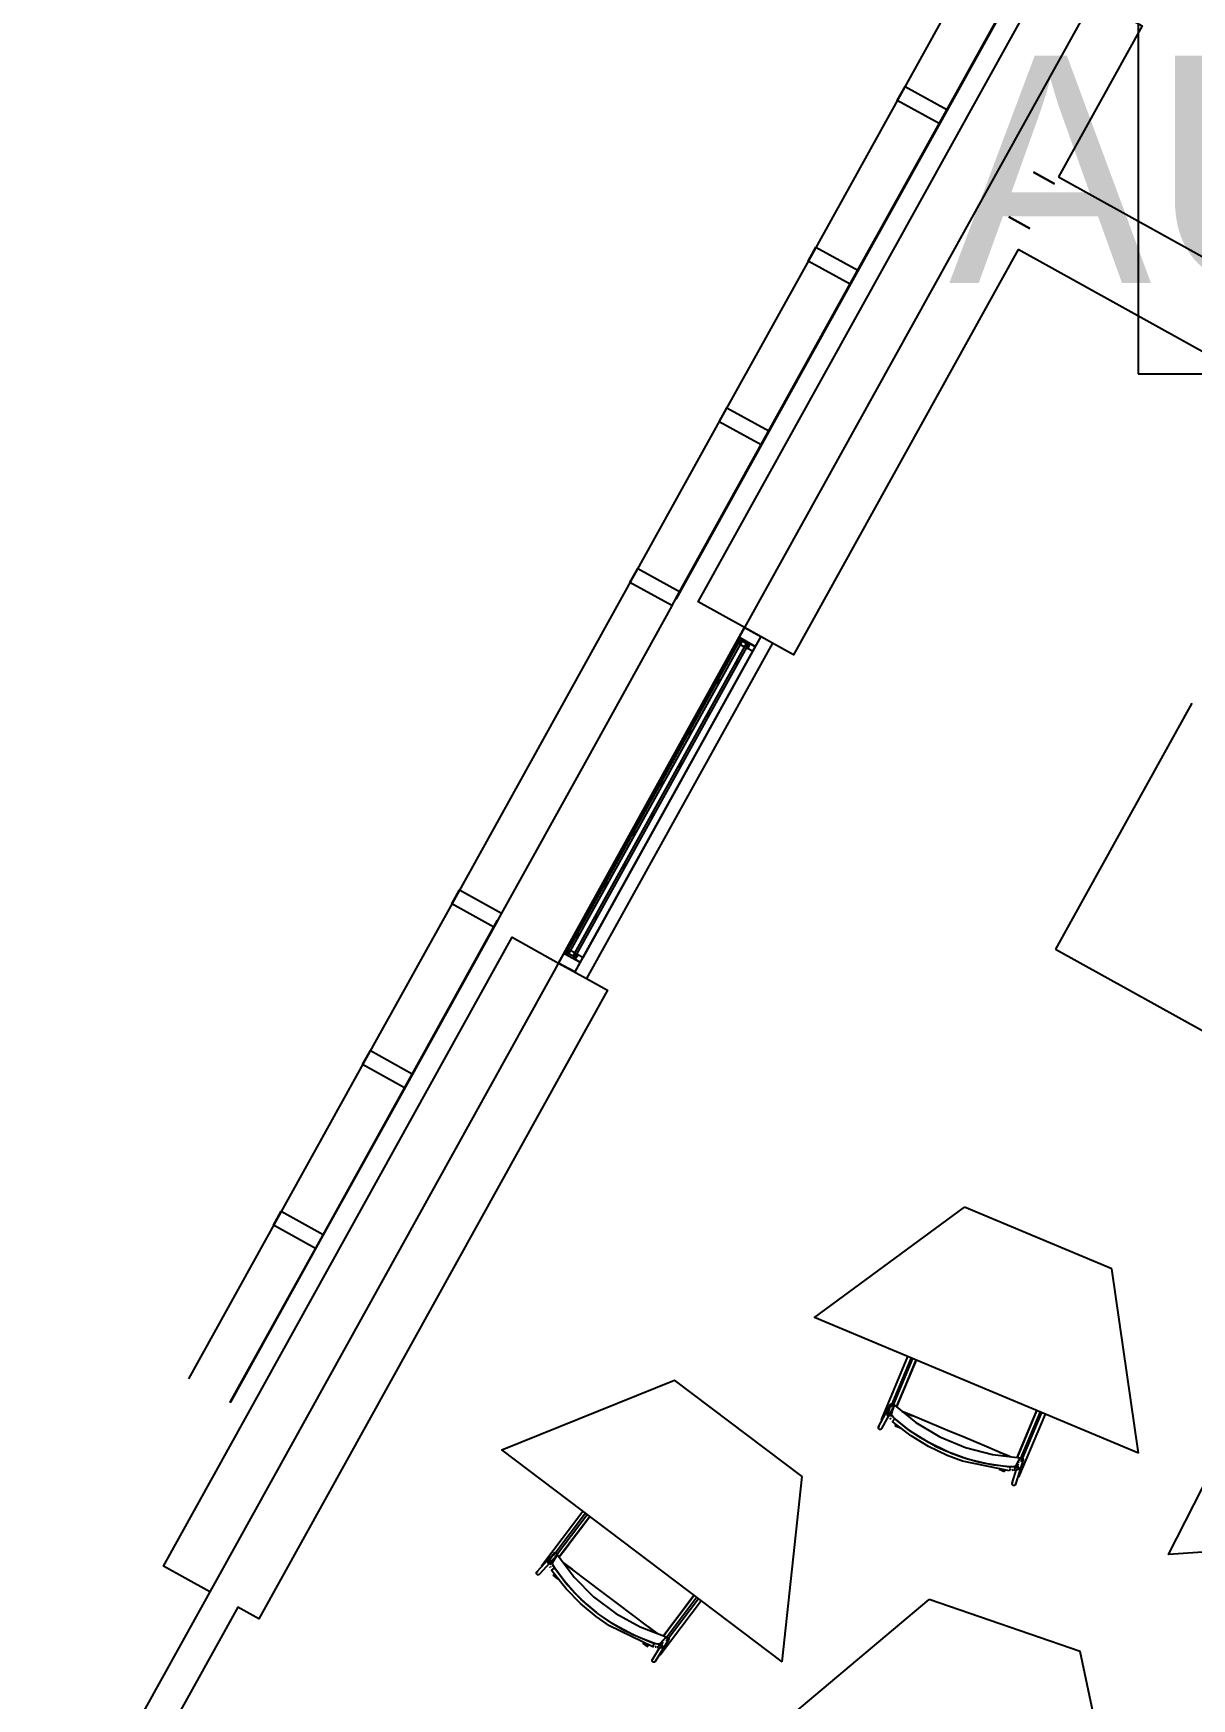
# Model space of a CAD drawing. Header units: metres. Extents: x 3.2 to 22.3, y 0.7 to 22.8.
# Drawn here: x 3.239 to 4.666, y 7.118 to 9.17 of the extents above; entities that cross this region are included whole.
import ezdxf

# ---------------------------------------------------------------- set-up
doc = ezdxf.new("R2010")
doc.units = ezdxf.units.M
for name, color, linetype in [('ARREDI', 9, 'Continuous'), ('INFISSI_VETRATE', 4, 'Continuous'), ('PARETI_STRUTTURE', 7, 'Continuous'), ('WAYFINDING_RIQUADRI', 7, 'Continuous'), ('WAYFINDING_TESTI', 7, 'Continuous')]:
    doc.layers.add(name, color=color, linetype=linetype)

msp = doc.modelspace()

# ---------------------------------------------------------------- linework, layer by layer
at = {"layer": 'ARREDI'}
for points in [[(4.4694, 9.265), (4.4698, 9.2648), (4.36, 9.0668), (4.3597, 9.067)], [(4.3597, 9.067), (4.36, 9.0668), (4.2502, 8.8688), (4.2499, 8.869)], [(4.2499, 8.869), (4.2502, 8.8688), (4.1405, 8.6708), (4.1401, 8.671)], [(4.1401, 8.671), (4.1405, 8.6708), (4.0307, 8.4728), (4.0304, 8.473)], [(4.1283, 8.4141), (4.1095, 8.4245), (4.106, 8.4183), (4.1049, 8.4189), (4.115, 8.4373), (4.135, 8.4262)], [(4.1081, 8.422), (4.1095, 8.4212), (4.1076, 8.4177), (4.1062, 8.4185)], [(4.1095, 8.4164), (4.112, 8.4208), (4.1175, 8.4178), (4.115, 8.4133)], [(4.1172, 8.4124), (4.1188, 8.4153), (4.1205, 8.4143), (4.1189, 8.4115)], [(4.1283, 8.4141), (4.125, 8.4081), (4.1189, 8.4115), (4.1222, 8.4174)], [(3.8108, 8.0769), (3.8112, 8.0767), (3.7014, 7.8787), (3.7011, 7.8789)], [(3.9126, 8.0251), (3.9059, 8.013), (3.886, 8.024), (3.8961, 8.0424), (3.8973, 8.0417), (3.8938, 8.0355)], [(3.8952, 8.038), (3.8971, 8.0415), (3.8986, 8.0407), (3.8966, 8.0372)], [(3.9008, 8.0398), (3.9063, 8.0367), (3.9038, 8.0323), (3.8983, 8.0353)], [(3.9082, 8.0353), (3.9099, 8.0344), (3.9083, 8.0315), (3.9066, 8.0325)], [(3.9126, 8.0251), (3.9066, 8.0284), (3.9099, 8.0344), (3.916, 8.0311)], [(3.7011, 7.8789), (3.7014, 7.8787), (3.5916, 7.6807), (3.5913, 7.6809)], [(3.5913, 7.6809), (3.5916, 7.6807), (3.4819, 7.4827), (3.4815, 7.4829)]]:
    msp.add_lwpolyline(points, close=True, dxfattribs=at)
for points in [[(4.666, 8.3443), (4.498, 8.0412)], [(4.498, 8.0412), (5.049, 7.7358)], [(4.6006, 7.42), (4.2011, 7.5874), (4.3861, 7.7233)], [(4.5677, 7.6473), (4.3861, 7.7233)], [(4.6006, 7.42), (4.5677, 7.6473)], [(4.3024, 7.477), (4.3073, 7.4888), (4.3132, 7.5029), (4.3192, 7.517), (4.325, 7.5311), (4.3266, 7.5348)], [(4.1616, 7.163), (3.816, 7.424), (4.0289, 7.5099)], [(4.186, 7.3912), (4.0289, 7.5099)], [(5.0695, 7.3249), (4.6375, 7.2951), (4.7417, 7.4996)], [(4.2926, 7.4696), (4.2933, 7.4697), (4.2941, 7.4695), (4.2947, 7.469), (4.2951, 7.4684), (4.2953, 7.4677), (4.2953, 7.4677), (4.2953, 7.467), (4.2952, 7.4669), (4.2949, 7.4664), (4.2944, 7.4658)], [(4.2956, 7.4722), (4.2952, 7.4709), (4.2934, 7.4652)], [(4.2961, 7.4772), (4.2955, 7.4776), (4.295, 7.4783), (4.2948, 7.479), (4.2949, 7.4797), (4.2951, 7.4802), (4.2951, 7.4802), (4.2952, 7.4804), (4.2957, 7.4809), (4.2964, 7.4812)], [(4.296, 7.468), (4.2978, 7.4736), (4.2997, 7.4793), (4.3262, 7.4577), (4.3557, 7.4401), (4.3873, 7.4269), (4.4204, 7.4183), (4.4545, 7.4144), (4.4517, 7.4092), (4.449, 7.404), (4.4482, 7.4035), (4.4466, 7.4032), (4.4443, 7.403), (4.4418, 7.4031)], [(4.2964, 7.4812), (4.2972, 7.4813), (4.2979, 7.4811), (4.2985, 7.4807), (4.2989, 7.4801), (4.2991, 7.4793)], [(4.2997, 7.4793), (4.2976, 7.4771)], [(4.2976, 7.4771), (4.2997, 7.4793)], [(4.3093, 7.4715), (4.3222, 7.4661)], [(4.4421, 7.4158), (4.4289, 7.4214), (4.4077, 7.4302), (4.3864, 7.4392), (4.365, 7.4481), (4.3438, 7.457), (4.3225, 7.4659), (4.3093, 7.4714)], [(4.4749, 7.4722), (4.47, 7.4602), (4.465, 7.4483), (4.46, 7.4364), (4.455, 7.4245), (4.4509, 7.4148)], [(4.2827, 7.4493), (4.282, 7.4492), (4.2812, 7.4494), (4.2806, 7.4499), (4.2802, 7.4505), (4.28, 7.4512), (4.28, 7.452), (4.2802, 7.4524), (4.2802, 7.4524), (4.2804, 7.4526), (4.2809, 7.4532), (4.2816, 7.4535)], [(4.2843, 7.4516), (4.2842, 7.4508), (4.284, 7.4504), (4.2839, 7.4502), (4.2834, 7.4496), (4.2827, 7.4493)], [(4.2846, 7.4609), (4.2841, 7.4611), (4.2838, 7.4613), (4.2838, 7.4613), (4.2838, 7.4613)], [(4.2852, 7.4607), (4.2846, 7.4609)], [(4.2923, 7.4656), (4.2916, 7.4661), (4.2912, 7.4667), (4.291, 7.4674), (4.291, 7.4674), (4.2911, 7.4681), (4.2911, 7.4682), (4.2914, 7.4688), (4.2919, 7.4693), (4.2926, 7.4696)], [(4.2953, 7.462), (4.2944, 7.463)], [(4.2945, 7.463), (4.2953, 7.462)], [(4.3005, 7.4623), (4.2987, 7.464), (4.2972, 7.4658), (4.2962, 7.4672), (4.296, 7.468)], [(4.3005, 7.4623), (4.2986, 7.4641), (4.2971, 7.4658), (4.2962, 7.4672), (4.296, 7.468)], [(4.2992, 7.4612), (4.2987, 7.4606), (4.2982, 7.4601), (4.2977, 7.4596), (4.2974, 7.4592), (4.2972, 7.459), (4.2972, 7.459), (4.2972, 7.459), (4.2973, 7.4592)], [(4.3001, 7.4622), (4.2999, 7.462), (4.2996, 7.4617), (4.2992, 7.4612)], [(4.3484, 7.4296), (4.3317, 7.4391), (4.3156, 7.4501), (4.3005, 7.4623)], [(4.3484, 7.4296), (4.3318, 7.4391), (4.3157, 7.45), (4.3006, 7.4622)], [(4.3009, 7.4534), (4.301, 7.4537), (4.3012, 7.4541), (4.3014, 7.4547), (4.3017, 7.4554)], [(4.3637, 7.4224), (4.3491, 7.4292)], [(4.3491, 7.4292), (4.3638, 7.4224)], [(4.4417, 7.4031), (4.4224, 7.4053), (4.4033, 7.4091), (4.3845, 7.4144), (4.3689, 7.4202)], [(4.4418, 7.4031), (4.4225, 7.4053), (4.4033, 7.4091), (4.3846, 7.4144), (4.3689, 7.4202)], [(4.4292, 7.4212), (4.4421, 7.4158)], [(4.4531, 7.4082), (4.4536, 7.4091)], [(4.4544, 7.4136), (4.4549, 7.4141), (4.4555, 7.4145), (4.4563, 7.4146), (4.457, 7.4145), (4.4576, 7.4141), (4.4581, 7.4135)], [(4.4544, 7.4122), (4.4545, 7.4144)], [(4.4581, 7.4135), (4.4584, 7.4128), (4.4584, 7.4121), (4.4583, 7.4118), (4.4583, 7.4118), (4.4581, 7.4114), (4.4576, 7.4108), (4.457, 7.4104), (4.4562, 7.4103)], [(4.1615, 7.163), (4.186, 7.3912)], [(4.4352, 7.3972), (4.4353, 7.3974), (4.4355, 7.3979), (4.4357, 7.3985), (4.436, 7.3992)], [(4.4352, 7.3972), (4.4352, 7.3972)], [(4.4417, 7.3984), (4.4417, 7.3984), (4.4417, 7.3985)], [(4.449, 7.404), (4.4483, 7.4035), (4.4466, 7.4032), (4.4444, 7.403), (4.4418, 7.4031)], [(4.4419, 7.4007), (4.4418, 7.3999), (4.4418, 7.3993)], [(4.4418, 7.3993), (4.4429, 7.3992)], [(4.4428, 7.3992), (4.4418, 7.3993)], [(4.442, 7.4027), (4.442, 7.4025), (4.442, 7.402), (4.4419, 7.4014)], [(4.4455, 7.3993), (4.4443, 7.3992)], [(4.4444, 7.3992), (4.4453, 7.3993)], [(4.4465, 7.3993), (4.4481, 7.3997)], [(4.4481, 7.3996), (4.4465, 7.3993)], [(4.4488, 7.4006), (4.4486, 7.4013), (4.4486, 7.402), (4.4487, 7.4026), (4.4488, 7.4027), (4.4493, 7.4033), (4.4499, 7.4036), (4.4507, 7.4037), (4.4514, 7.4036), (4.452, 7.4032), (4.4525, 7.4026)], [(4.4525, 7.4026), (4.4528, 7.4019), (4.4528, 7.4012), (4.4526, 7.4006), (4.4525, 7.4005), (4.4521, 7.4), (4.452, 7.3999), (4.4514, 7.3996), (4.4507, 7.3995), (4.4499, 7.3996), (4.4493, 7.4)], [(4.4496, 7.4015), (4.4516, 7.4053), (4.4524, 7.4068)], [(4.452, 7.3908), (4.4514, 7.3911)], [(4.4527, 7.3905), (4.4525, 7.3906), (4.452, 7.3908)], [(4.4528, 7.3905), (4.4528, 7.3905)], [(4.445, 7.3813), (4.4448, 7.382), (4.4448, 7.3828), (4.4448, 7.383), (4.4448, 7.383), (4.445, 7.3835), (4.4455, 7.3841), (4.4462, 7.3844)], [(4.4488, 7.3834), (4.449, 7.3828), (4.449, 7.382), (4.449, 7.3818), (4.4489, 7.3818), (4.4488, 7.3813), (4.4483, 7.3807), (4.4476, 7.3804), (4.4469, 7.3803), (4.4461, 7.3804), (4.4455, 7.3808), (4.445, 7.3813)], [(3.8868, 7.2921), (3.8945, 7.3023), (3.9037, 7.3145), (3.9129, 7.3267), (3.9221, 7.3388), (3.9245, 7.342)], [(3.8741, 7.2835), (3.8736, 7.2841), (3.8733, 7.2848), (3.8733, 7.2855), (3.8733, 7.2856), (3.8736, 7.2862), (3.8736, 7.2863), (3.874, 7.2868), (3.8747, 7.2872), (3.8754, 7.2873)], [(3.8751, 7.2829), (3.8782, 7.2879), (3.879, 7.2891)], [(3.8754, 7.2873), (3.8761, 7.2872), (3.8768, 7.2868), (3.8773, 7.2862), (3.8776, 7.2855), (3.8776, 7.2848), (3.8776, 7.2848), (3.8774, 7.2841), (3.8773, 7.284), (3.8769, 7.2836), (3.8763, 7.2832), (3.8755, 7.2831)], [(3.8812, 7.2783), (3.8799, 7.2805), (3.8789, 7.2825), (3.8783, 7.2841), (3.8783, 7.2849)], [(3.8784, 7.2849), (3.8815, 7.2899), (3.8847, 7.2949), (3.9051, 7.2674), (3.9292, 7.2431), (3.9566, 7.2225), (3.9866, 7.2059), (4.0186, 7.1938), (4.0146, 7.1894), (4.0107, 7.185), (4.0098, 7.1847), (4.0081, 7.1848), (4.0059, 7.1852), (4.0035, 7.1859)], [(3.8812, 7.2783), (3.88, 7.2804), (3.8789, 7.2824), (3.8784, 7.284), (3.8784, 7.2849)], [(3.8807, 7.2938), (3.8802, 7.2944), (3.8799, 7.2951), (3.8799, 7.2958), (3.8802, 7.2965), (3.8805, 7.2969), (3.8806, 7.2971), (3.8813, 7.2975), (3.882, 7.2976)], [(3.882, 7.2976), (3.8827, 7.2975), (3.8834, 7.2971), (3.8839, 7.2966), (3.8842, 7.2958), (3.8842, 7.2951)], [(3.8847, 7.2949), (3.8821, 7.2933)], [(3.8821, 7.2933), (3.8847, 7.2949)], [(3.8921, 7.285), (3.9032, 7.2765)], [(4.0069, 7.1982), (3.9955, 7.2068), (3.9772, 7.2207), (3.9587, 7.2346), (3.9403, 7.2485), (3.9219, 7.2624), (3.9035, 7.2763), (3.8921, 7.2849)], [(3.8608, 7.2701), (3.8601, 7.2702), (3.8594, 7.2706), (3.8589, 7.2712), (3.8587, 7.2719), (3.8586, 7.2726), (3.8589, 7.2733), (3.8592, 7.2737), (3.8594, 7.2739), (3.86, 7.2743), (3.8607, 7.2744)], [(3.8629, 7.2719), (3.8627, 7.2712), (3.8624, 7.2708), (3.8624, 7.2708), (3.8622, 7.2706), (3.8615, 7.2702), (3.8608, 7.2701)], [(3.8648, 7.2814), (3.8648, 7.2814), (3.8648, 7.2814), (3.8651, 7.2812), (3.8655, 7.2809)], [(3.866, 7.2805), (3.8655, 7.2809)], [(3.8762, 7.2793), (3.8756, 7.2805)], [(3.8756, 7.2804), (3.8762, 7.2793)], [(3.8797, 7.2775), (3.8791, 7.2771), (3.8785, 7.2767), (3.8779, 7.2763), (3.8775, 7.276), (3.8773, 7.2759), (3.8772, 7.2759), (3.8772, 7.2759), (3.8774, 7.276)], [(3.8807, 7.2713), (3.8803, 7.2707), (3.8799, 7.2702), (3.8796, 7.2698), (3.8794, 7.2696)], [(3.8808, 7.2782), (3.8806, 7.2781), (3.8802, 7.2779), (3.8797, 7.2775)], [(3.9196, 7.2347), (3.9057, 7.2481), (3.8929, 7.2627), (3.8812, 7.2783)], [(3.9196, 7.2347), (3.9058, 7.248), (3.8929, 7.2626), (3.8813, 7.2782)], [(4.0527, 7.2446), (4.0449, 7.2343), (4.0371, 7.2239), (4.0293, 7.2136), (4.0216, 7.2033), (4.0153, 7.195)], [(3.92, 7.2343), (3.9327, 7.2239)], [(3.9327, 7.2239), (3.9201, 7.2343)], [(4.5763, 6.951), (4.1668, 7.092), (4.3426, 7.2397)], [(4.5287, 7.1756), (4.3426, 7.2397)], [(4.0034, 7.186), (3.9852, 7.1929), (3.9677, 7.2013), (3.9508, 7.211), (3.9371, 7.2205)], [(4.0035, 7.1859), (3.9853, 7.1928), (3.9677, 7.2012), (3.9509, 7.211), (3.9371, 7.2205)], [(3.9958, 7.2066), (4.0069, 7.1982)], [(3.9956, 7.1818), (3.9958, 7.182), (3.9961, 7.1824), (3.9965, 7.1829), (3.9969, 7.1835)], [(4.0025, 7.1822), (4.0027, 7.1828), (4.003, 7.1835), (4.0032, 7.1842)], [(4.0036, 7.1855), (4.0035, 7.1853), (4.0034, 7.1848), (4.0032, 7.1842)], [(4.0107, 7.1849), (4.0098, 7.1847), (4.0082, 7.1848), (4.006, 7.1852), (4.0035, 7.1859)], [(4.0097, 7.1817), (4.0096, 7.1825), (4.0098, 7.1832), (4.0101, 7.1837), (4.0102, 7.1838), (4.0108, 7.1842), (4.0108, 7.1842), (4.0115, 7.1844), (4.0122, 7.1843), (4.0129, 7.184), (4.0134, 7.1834), (4.0138, 7.1828)], [(4.0138, 7.1828), (4.0138, 7.182), (4.0136, 7.1813), (4.0133, 7.1808), (4.0132, 7.1807), (4.0127, 7.1803), (4.0126, 7.1803), (4.0119, 7.1801), (4.0112, 7.1802), (4.0105, 7.1805), (4.01, 7.181)], [(4.0147, 7.1869), (4.0136, 7.1856), (4.0107, 7.1824)], [(4.0179, 7.1915), (4.0186, 7.1938)], [(4.0183, 7.1929), (4.0189, 7.1933), (4.0196, 7.1935), (4.0204, 7.1935), (4.021, 7.1931), (4.0216, 7.1926), (4.0219, 7.1919)], [(4.0219, 7.1919), (4.022, 7.1912), (4.0218, 7.1905), (4.0217, 7.1903), (4.0213, 7.1899), (4.0207, 7.1894), (4.02, 7.1892), (4.0193, 7.1893), (4.0186, 7.1896)], [(4.0012, 7.164), (4.0011, 7.1648), (4.0013, 7.1655), (4.0014, 7.1657), (4.0017, 7.1661), (4.0024, 7.1665)], [(4.0054, 7.165), (4.0054, 7.1644), (4.0053, 7.1637), (4.0051, 7.1634), (4.0048, 7.1631), (4.0042, 7.1626), (4.0035, 7.1624), (4.0027, 7.1625), (4.0021, 7.1628), (4.0015, 7.1634), (4.0012, 7.164)], [(4.0024, 7.1817), (4.0023, 7.1814), (4.0023, 7.1814), (4.0023, 7.1814)], [(4.0025, 7.1822), (4.0036, 7.1819)], [(4.0035, 7.1819), (4.0025, 7.1822)], [(4.0048, 7.1815), (4.0059, 7.1813)], [(4.0062, 7.1813), (4.0049, 7.1815)], [(4.0071, 7.1811), (4.0087, 7.181)], [(4.0088, 7.181), (4.0071, 7.1811)], [(4.0103, 7.1715), (4.0098, 7.1719)], [(4.0103, 7.1715), (4.0107, 7.1712), (4.011, 7.171)], [(4.011, 7.171), (4.011, 7.171)], [(4.5763, 6.951), (4.5287, 7.1756)]]:
    msp.add_lwpolyline(points, dxfattribs=at)
at = {"layer": 'INFISSI_VETRATE'}
for points in [[(4.1082, 8.396), (4.1021, 8.39)], [(4.0859, 8.3738), (4.0799, 8.3678)], [(4.0735, 8.3336), (4.0675, 8.3275)], [(4.0513, 8.3113), (4.0452, 8.3053)], [(4.0389, 8.2711), (4.0328, 8.265)], [(4.0167, 8.2489), (4.0106, 8.2428)], [(4.0043, 8.2086), (3.9982, 8.2026)], [(3.982, 8.1864), (3.976, 8.1803)], [(3.9696, 8.1462), (3.9636, 8.1401)], [(3.9474, 8.1239), (3.9413, 8.1179)], [(3.935, 8.0837), (3.9289, 8.0776)], [(3.9128, 8.0615), (3.9067, 8.0554)]]:
    msp.add_lwpolyline(points, dxfattribs=at)
at = {"layer": 'PARETI_STRUTTURE'}
for points in [[(3.2389, 6.8567), (11.0022, 20.8613)], [(4.4178, 9.2936), (4.308, 9.0956)], [(4.4647, 9.2564), (4.3644, 9.0756)], [(4.115, 8.4373), (4.0579, 8.469), (4.4874, 9.2438), (4.5445, 9.2121)], [(4.579, 9.193), (4.6048, 9.1787), (4.5017, 8.9927)], [(4.308, 9.0956), (4.1982, 8.8976)], [(4.3549, 9.0584), (4.2547, 8.8776)], [(4.4711, 8.9985), (4.497, 8.9841)], [(4.497, 8.9841), (4.4711, 8.9985)], [(4.5017, 8.9927), (5.4856, 8.4473), (5.4808, 8.4387)], [(4.4664, 8.929), (4.4406, 8.9434)], [(4.4406, 8.9434), (4.4664, 8.929)], [(4.4521, 8.9032), (4.1753, 8.4039), (4.1495, 8.4182), (3.9204, 8.0049)], [(4.1982, 8.8976), (4.0885, 8.6996)], [(5.4434, 8.3874), (5.4291, 8.3616), (4.4521, 8.9032)], [(4.2451, 8.8604), (4.1449, 8.6796)], [(4.0885, 8.6996), (3.9787, 8.5016)], [(4.1354, 8.6624), (4.0351, 8.4816)], [(3.9787, 8.5016), (3.8689, 8.3036)], [(4.0256, 8.4643), (3.9206, 8.2749)], [(4.0005, 8.2307), (4.115, 8.4373)], [(4.1495, 8.4182), (4.115, 8.4373)], [(4.1049, 8.4189), (3.8961, 8.0424)], [(3.8961, 8.0424), (4.1049, 8.4189)], [(3.9038, 8.0323), (4.1175, 8.4178), (4.1196, 8.4166), (3.9059, 8.0311)], [(4.135, 8.4262), (4.125, 8.4081)], [(4.125, 8.4081), (3.916, 8.0311)], [(4.1248, 8.4079), (3.9161, 8.0313)], [(3.8689, 8.3036), (3.7592, 8.1056)], [(3.9206, 8.2749), (3.8156, 8.0855)], [(3.8859, 8.024), (4.0005, 8.2307)], [(3.7592, 8.1056), (3.6494, 7.9076)], [(3.8061, 8.0683), (3.7058, 7.8875)], [(3.4564, 7.2492), (3.3993, 7.2809), (3.8288, 8.0557), (3.8859, 8.024)], [(3.886, 8.024), (3.9204, 8.0049)], [(3.9159, 8.0311), (3.9059, 8.013)], [(3.9204, 8.0049), (3.9462, 7.9906), (3.5167, 7.2158), (3.4909, 7.2301), (3.2618, 6.8169)], [(3.6494, 7.9076), (3.5396, 7.7095)], [(3.6963, 7.8703), (3.5961, 7.6895)], [(3.5396, 7.7095), (3.4299, 7.5115)], [(3.5865, 7.6723), (3.4863, 7.4915)], [(4.2838, 7.4613), (4.3164, 7.5391)], [(4.3203, 7.5374), (4.2962, 7.4796)], [(4.2979, 7.4775), (4.3226, 7.5365)], [(4.3266, 7.5348), (4.3024, 7.477)], [(4.2802, 7.4524), (4.2951, 7.4802)], [(4.2989, 7.4781), (4.284, 7.4504)], [(4.2949, 7.4794), (4.2911, 7.4682)], [(4.2944, 7.4691), (4.2948, 7.4701)], [(4.2961, 7.4794), (4.2949, 7.4767)], [(4.299, 7.4779), (4.2988, 7.4772), (4.2987, 7.4771), (4.2983, 7.4757), (4.2982, 7.4756), (4.2982, 7.4755), (4.2981, 7.4753), (4.2977, 7.4741), (4.2977, 7.474), (4.2976, 7.4737), (4.2975, 7.4736), (4.2972, 7.4725), (4.2971, 7.4724), (4.297, 7.472), (4.2969, 7.4719), (4.2966, 7.4709), (4.2965, 7.4707), (4.2963, 7.4701), (4.2963, 7.47), (4.296, 7.4693), (4.296, 7.4691), (4.2957, 7.4684), (4.2957, 7.4683), (4.2955, 7.4677), (4.2954, 7.4675), (4.2952, 7.4669), (4.2952, 7.4669)], [(4.4509, 7.4148), (4.4751, 7.4726)], [(4.4791, 7.4709), (4.4546, 7.4125)], [(4.456, 7.4093), (4.4814, 7.47)], [(4.3647, 7.4173), (4.3419, 7.4282), (4.3203, 7.4413), (4.3001, 7.4565), (4.2972, 7.459)], [(4.3663, 7.4213), (4.3637, 7.4224), (4.3412, 7.4335), (4.3199, 7.4468), (4.3001, 7.4622)], [(4.3079, 7.4505), (4.3009, 7.4534)], [(4.4854, 7.4683), (4.4528, 7.3905)], [(4.4417, 7.3984), (4.3836, 7.4102), (4.3647, 7.4173)], [(4.442, 7.4028), (4.439, 7.403), (4.4142, 7.4067), (4.3899, 7.4128), (4.3663, 7.4213)], [(4.4539, 7.4131), (4.4487, 7.4026)], [(4.4583, 7.4118), (4.449, 7.3818)], [(4.4538, 7.412), (4.4542, 7.4131)], [(4.4352, 7.3972), (4.4286, 7.3999)], [(4.4448, 7.383), (4.4502, 7.4004)], [(4.4505, 7.4014), (4.452, 7.406)], [(4.4513, 7.4046), (4.4509, 7.4036)], [(3.8648, 7.2814), (3.9157, 7.3487)], [(3.9191, 7.3461), (3.8814, 7.2961)], [(3.8825, 7.2936), (3.9211, 7.3446)], [(3.9245, 7.342), (3.8868, 7.2921)], [(3.8592, 7.2737), (3.8805, 7.2969)], [(3.8836, 7.294), (3.8624, 7.2708)], [(3.8801, 7.2962), (3.8736, 7.2863)], [(3.8771, 7.2864), (3.8782, 7.2879)], [(3.8837, 7.2938), (3.8836, 7.2936), (3.8835, 7.2934), (3.8834, 7.2933), (3.8834, 7.2932), (3.8832, 7.293), (3.8831, 7.2929), (3.8829, 7.2925), (3.8828, 7.2923), (3.8827, 7.2923), (3.8825, 7.2919), (3.8824, 7.2918), (3.8821, 7.2914), (3.8821, 7.2913), (3.882, 7.2912), (3.8817, 7.2907), (3.8816, 7.2906), (3.8815, 7.2904), (3.8814, 7.2903), (3.8814, 7.2902), (3.8813, 7.2901), (3.881, 7.2896), (3.8809, 7.2895), (3.8808, 7.2894), (3.8808, 7.2893), (3.8806, 7.2891), (3.8805, 7.289), (3.8803, 7.2885), (3.8802, 7.2884), (3.8801, 7.2883), (3.8799, 7.288), (3.8798, 7.2879), (3.8795, 7.2874), (3.8795, 7.2873), (3.8794, 7.2872), (3.8791, 7.2868), (3.879, 7.2867), (3.8789, 7.2864), (3.8788, 7.2863), (3.8788, 7.2862), (3.8787, 7.2861), (3.8784, 7.2857), (3.8783, 7.2856), (3.8782, 7.2855), (3.878, 7.2851), (3.8779, 7.285), (3.8777, 7.2846), (3.8776, 7.2845), (3.8773, 7.284), (3.8773, 7.284)], [(3.8812, 7.296), (3.8794, 7.2936)], [(3.9323, 7.2187), (3.9129, 7.235), (3.8952, 7.253), (3.8794, 7.2728), (3.8772, 7.2759)], [(3.8855, 7.2649), (3.8794, 7.2696)], [(3.9349, 7.2222), (3.9326, 7.2239), (3.9136, 7.2403), (3.8962, 7.2584), (3.8808, 7.2783)], [(4.0152, 7.195), (4.053, 7.245)], [(4.0619, 7.2383), (4.011, 7.171)], [(4.0564, 7.2424), (4.0182, 7.1918)], [(4.0187, 7.1884), (4.0584, 7.2409)], [(4.0023, 7.1814), (3.9489, 7.2072), (3.9323, 7.2187)], [(4.0036, 7.1855), (4.0008, 7.1865), (3.9777, 7.1962), (3.9556, 7.2081), (3.9349, 7.2222)], [(3.9956, 7.1818), (3.9899, 7.1861)], [(4.0216, 7.1902), (4.0051, 7.1634)], [(4.0177, 7.1925), (4.0101, 7.1837)], [(4.0115, 7.1821), (4.0141, 7.1862)], [(4.0136, 7.1856), (4.0124, 7.1841)], [(4.0174, 7.1916), (4.018, 7.1925)], [(4.0015, 7.1657), (4.011, 7.1812)]]:
    msp.add_lwpolyline(points, dxfattribs=at)
for points in [[(4.3128, 9.1042), (4.3644, 9.0756), (4.3549, 9.0584), (4.3032, 9.087)], [(4.203, 8.9062), (4.2547, 8.8776), (4.2451, 8.8604), (4.1935, 8.889)], [(4.0932, 8.7082), (4.1449, 8.6796), (4.1354, 8.6624), (4.0837, 8.691)], [(3.9835, 8.5102), (4.0351, 8.4816), (4.0256, 8.4644), (3.9739, 8.493)], [(4.115, 8.4373), (4.135, 8.4262), (3.9059, 8.013), (3.8859, 8.024)], [(3.8983, 8.0353), (3.8962, 8.0365), (4.1099, 8.422), (4.112, 8.4208)], [(4.1099, 8.422), (4.112, 8.4208), (3.8983, 8.0353), (3.8962, 8.0365)], [(3.9038, 8.0323), (4.1175, 8.4178), (4.1196, 8.4166), (3.9059, 8.0311)], [(3.7639, 8.1142), (3.8156, 8.0855), (3.8061, 8.0683), (3.7544, 8.097)], [(3.6542, 7.9162), (3.7058, 7.8875), (3.6963, 7.8703), (3.6446, 7.8989)], [(3.5444, 7.7181), (3.5961, 7.6895), (3.5865, 7.6723), (3.5349, 7.7009)]]:
    msp.add_lwpolyline(points, close=True, dxfattribs=at)
at = {"layer": 'WAYFINDING_RIQUADRI'}
msp.add_lwpolyline([(4.6, 8.75), (7.4, 8.75), (7.4, 9.25), (4.6, 9.25)], close=True, dxfattribs=at)

# ---------------------------------------------------------------- texts
at = {"layer": 'WAYFINDING_TESTI', "insert": (6, 9), "char_height": 0.28, "attachment_point": 5}
msp.add_mtext('AULA INFORMALE', dxfattribs=at)

doc.saveas('drawing.dxf')
